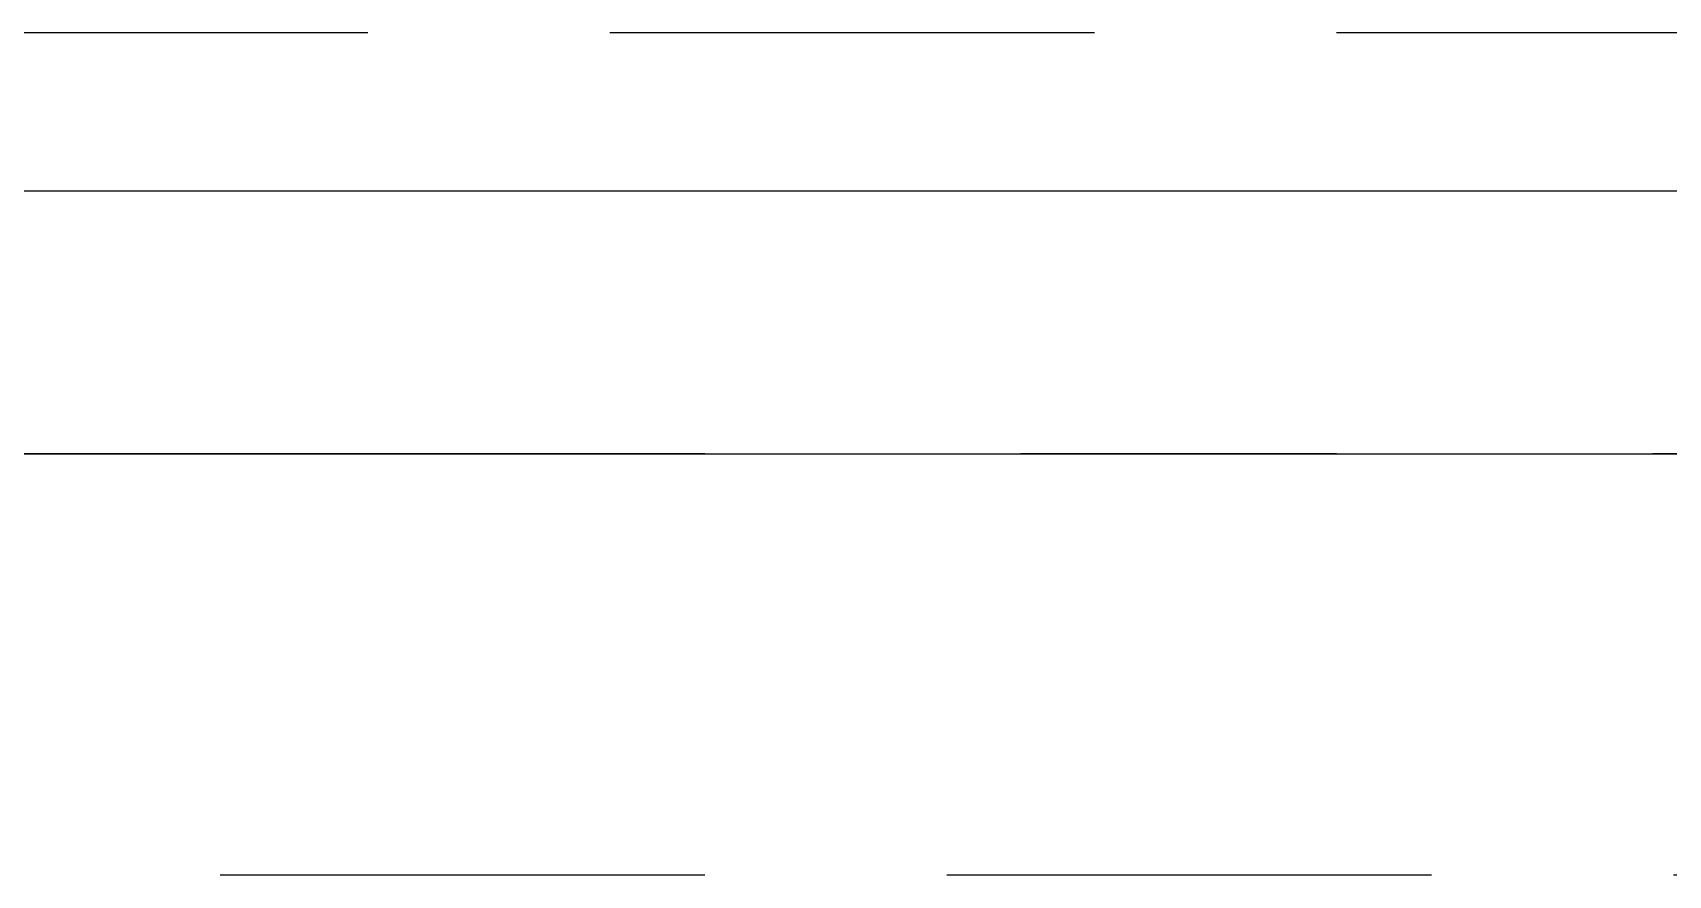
# Model space of a CAD drawing. Header units: millimetres. Extents: x 23075 to 24509, y -21593 to -20579.
# Drawn here: x 23797.77 to 23813.31, y -20840.89 to -20832.89 of the extents above; entities that cross this region are included whole.
import ezdxf

# ---------------------------------------------------------------- set-up
doc = ezdxf.new("R2010")
doc.units = ezdxf.units.MM
doc.header["$LTSCALE"] = 8
doc.linetypes.add('CENTER', pattern=[2, 1.25, -0.25, 0.25, -0.25])
doc.linetypes.add('HIDDEN', pattern=[0.375, 0.25, -0.125])
doc.layers.add('Cav-cor', color=30, linetype='Continuous')
doc.layers.add('WT', color=4, linetype='Continuous')

msp = doc.modelspace()

# ---------------------------------------------------------------- linework, layer by layer
at = {"layer": 'Cav-cor', "color": 241}
for p, q in [((23721.156, -20834.385), (23830.156, -20834.385)), ((23775.156, -20836.885), (23820.156, -20836.885))]:
    msp.add_line(p, q, dxfattribs=at)
at = {"layer": 'WT', "color": 125, "linetype": 'HIDDEN', "ltscale": 2.3}
for p, q in [((23856.156, -20832.885), (23787.156, -20832.885)), ((23942.156, -20840.885), (23787.156, -20840.885))]:
    msp.add_line(p, q, dxfattribs=at)
at = {"layer": 'WT', "color": 125, "linetype": 'CENTER', "ltscale": 1.5}
msp.add_line((23972.156, -20836.885), (23787.156, -20836.885), dxfattribs=at)

doc.saveas('drawing.dxf')
